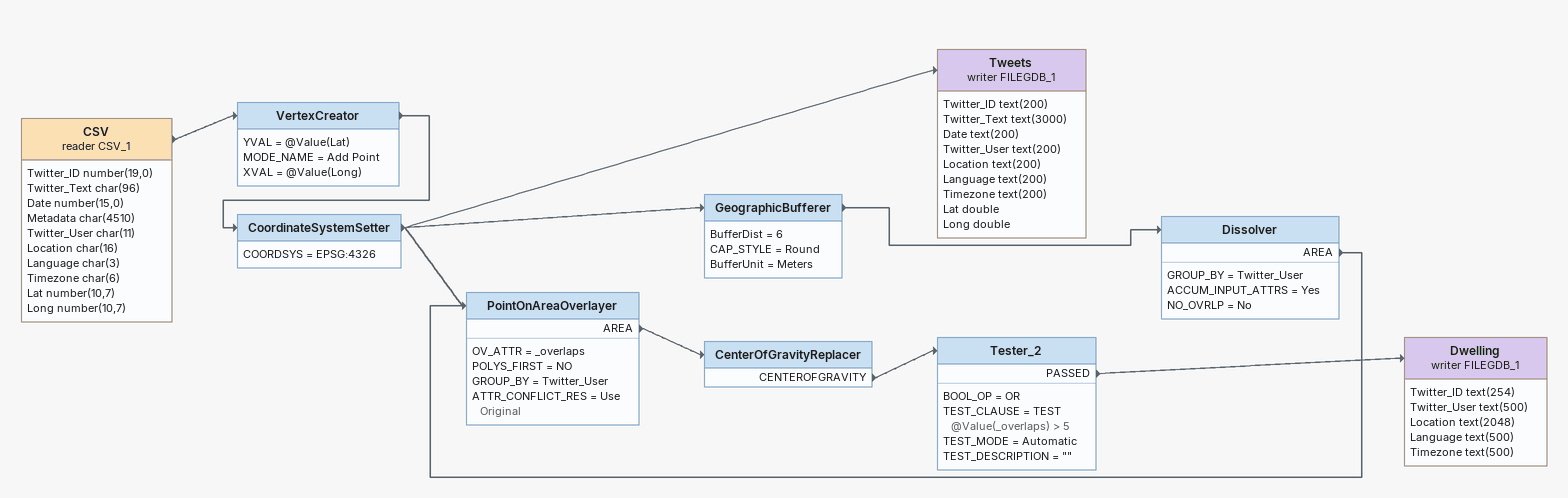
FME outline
CSV (reader CSV_1)
    attributes: Twitter_ID number(19,0), Twitter_Text char(96), Date number(15,0), Metadata char(4510), Twitter_User char(11), Location char(16), Language char(3), Timezone char(6), Lat number(10,7), Long number(10,7)
    -> VertexCreator
VertexCreator
    YVAL = @Value(Lat)
    MODE_NAME = Add Point
    XVAL = @Value(Long)
    -> CoordinateSystemSetter
CoordinateSystemSetter
    COORDSYS = EPSG:4326
    -> GeographicBufferer
    -> PointOnAreaOverlayer
    -> Tweets (writer FILEGDB_1)
Tweets (writer FILEGDB_1)
    attributes: Twitter_ID text(200), Twitter_Text text(3000), Date text(200), Twitter_User text(200), Location text(200), Language text(200), Timezone text(200), Lat double, Long double
GeographicBufferer
    BufferDist = 6
    CAP_STYLE = Round
    BufferUnit = Meters
    -> Dissolver
Dissolver
    GROUP_BY = Twitter_User
    ACCUM_INPUT_ATTRS = Yes
    NO_OVRLP = No
    AREA -> PointOnAreaOverlayer
PointOnAreaOverlayer
    OV_ATTR = _overlaps
    POLYS_FIRST = NO
    GROUP_BY = Twitter_User
    ATTR_CONFLICT_RES = Use Original
    AREA -> CenterOfGravityReplacer
CenterOfGravityReplacer
    CENTEROFGRAVITY -> Tester_2
Tester_2
    BOOL_OP = OR
    TEST_CLAUSE = TEST @Value(_overlaps) > 5
    TEST_MODE = Automatic
    TEST_DESCRIPTION = ""
    PASSED -> Dwelling (writer FILEGDB_1)
Dwelling (writer FILEGDB_1)
    attributes: Twitter_ID text(254), Twitter_User text(500), Location text(2048), Language text(500), Timezone text(500)
